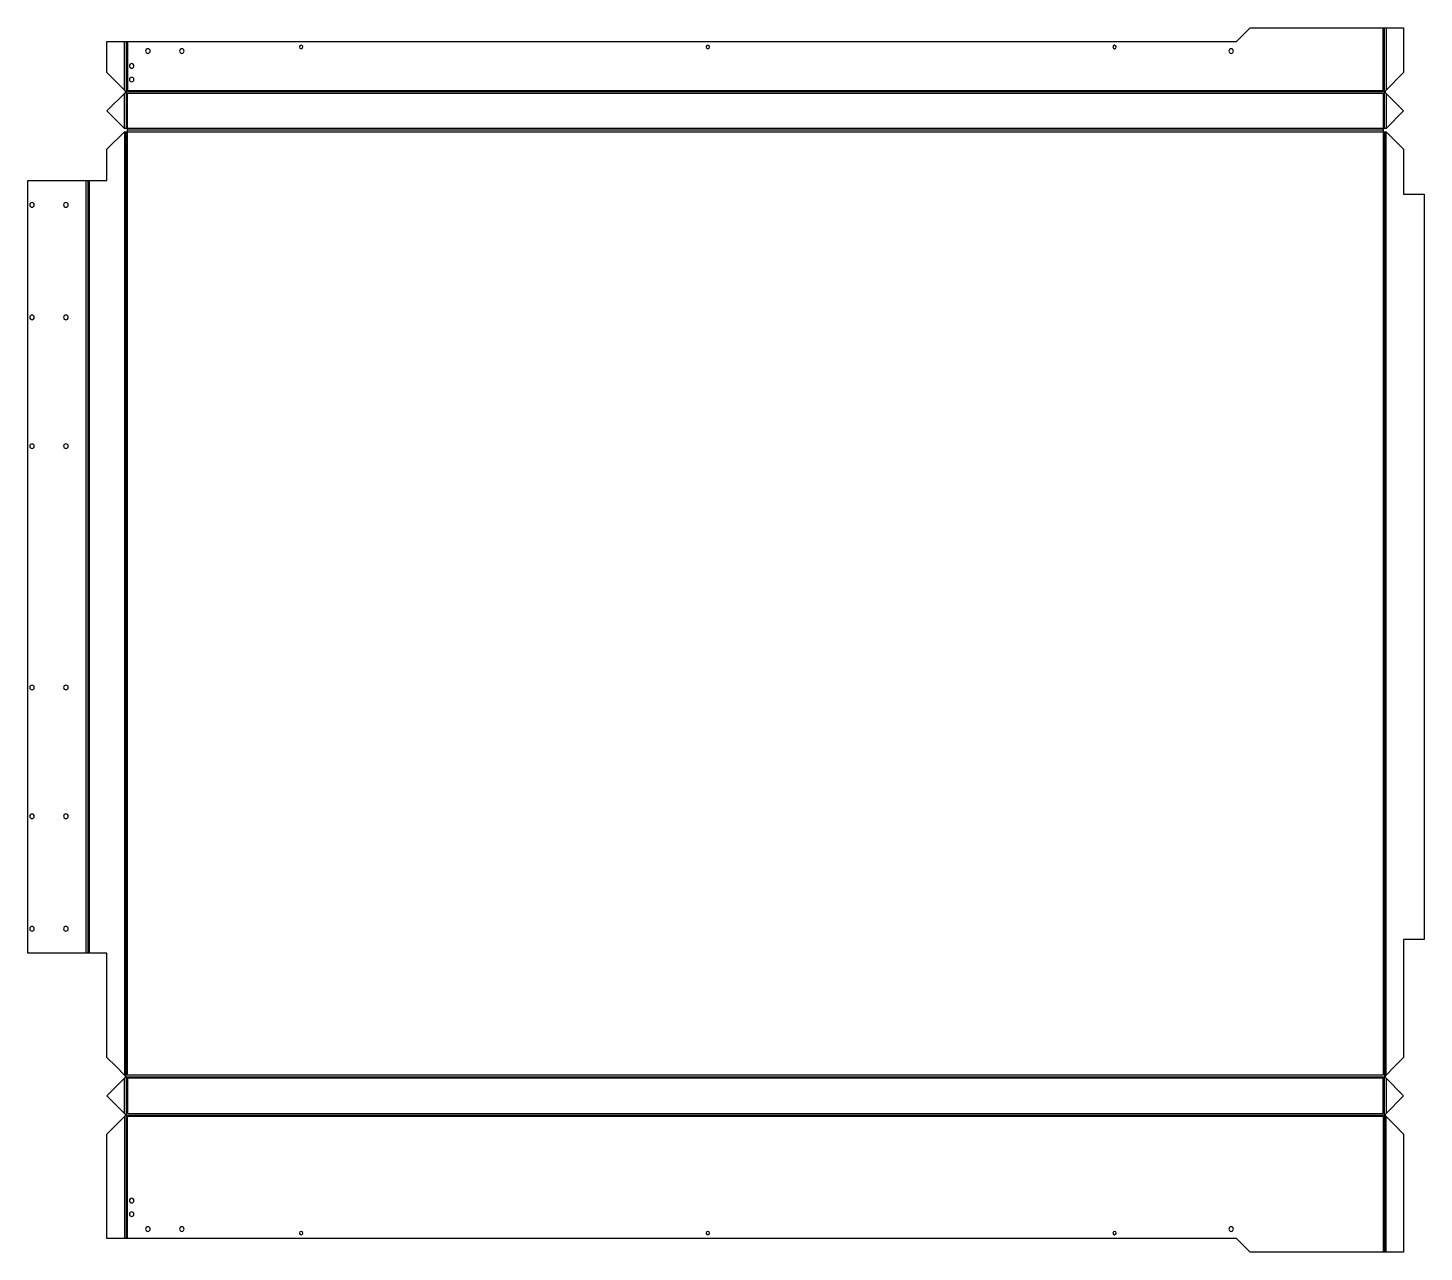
# Model space of a CAD drawing. Header units: millimetres. Extents: x -58 to 971, y -10 to 893.
import ezdxf

# ---------------------------------------------------------------- set-up
doc = ezdxf.new("R2010")
doc.units = ezdxf.units.MM

msp = doc.modelspace()

# ---------------------------------------------------------------- linework, layer by layer
at = {"layer": 'BEND'}
for p, q in [((942.3, 845.9), (942.3, 893)), ((14.1, 883), (14.1, 845.9)), ((942.7, 845.9), (13.7, 845.9)), ((14.1, 845.9), (14.1, 818.8)), ((942.3, 818.8), (942.3, 845.9)), ((14.1, 119.5), (14.1, 816.5)), ((941.2, 817.7), (15.2, 817.7)), ((942.3, 816.5), (942.3, 119.4)), ((-14.2, 780.4), (-14.2, 210.6)), ((14.1, 119.4), (14.1, 91.1)), ((14.2, 119.4), (942.7, 119.4)), ((942.3, 91.1), (942.3, 119.4)), ((13.7, 91.1), (942.3, 91.1)), ((14.1, 91.1), (14.1, 0)), ((942.3, 91.1), (942.3, -10))]:
    msp.add_line(p, q, dxfattribs=at)
at = {"layer": 'BEND_EXTENT'}
for p, q in [((941.2, 847), (941.2, 893)), ((943.5, 893), (943.5, 847.1)), ((12.9, 847.1), (12.9, 883)), ((15.2, 883), (15.2, 847)), ((12.9, 818.9), (12.9, 844.7)), ((15.2, 847), (941.2, 847)), ((943.5, 844.7), (943.5, 818.9)), ((12.9, 816.5), (12.9, 120.6)), ((943.5, 120.6), (943.5, 816.5)), ((-15.3, 210.6), (-15.3, 780.4)), ((-13.1, 780.4), (-13.1, 210.6)), ((12.9, 92.3), (12.9, 118.2)), ((943.5, 118.2), (943.5, 92.3)), ((12.9, 89.9), (12.9, 0)), ((15.2, 0), (15.2, 90)), ((941.2, 90), (15.2, 90)), ((941.2, 90), (941.2, -10)), ((943.5, -10), (943.5, 89.9))]:
    msp.add_line(p, q, dxfattribs=at)
for points in [[(941.2, 818.8), (15.2, 818.8), (15.2, 844.8), (941.2, 844.8)], [(15.2, 816.5), (941.2, 816.5), (941.2, 120.5), (15.2, 120.5)], [(15.2, 118.3), (15.2, 92.3), (941.2, 92.3), (941.2, 118.3)]]:
    msp.add_lwpolyline(points, close=True, dxfattribs=at)
at = {"layer": 'INTERIOR_PROFILES', "extrusion": (0, 0, -1)}
for centre, radius in [((-30.2, 876), 1.7), ((-55.2, 876), 1.7), ((-143.2, 879), 1.26), ((-443.2, 879), 1.26), ((-743.2, 879), 1.26), ((-829.2, 876), 1.7), ((-18.2, 865), 1.7), ((-18.2, 855), 1.7), ((55.3, 762.5), 1.7), ((30.3, 762.5), 1.7), ((55.3, 679.5), 1.7), ((30.3, 679.5), 1.7), ((55.3, 584.5), 1.7), ((30.3, 584.5), 1.7), ((55.3, 406.5), 1.7), ((30.3, 406.5), 1.7), ((55.3, 311.5), 1.7), ((30.3, 311.5), 1.7), ((55.3, 228.5), 1.7), ((30.3, 228.5), 1.7), ((-18.2, 28), 1.7), ((-18.2, 18), 1.7), ((-30.2, 7), 1.7), ((-55.2, 7), 1.7), ((-143.2, 4), 1.26), ((-443.2, 4), 1.26), ((-743.2, 4), 1.26), ((-829.2, 7), 1.7)]:
    msp.add_circle(centre, radius, dxfattribs=at)
at = {"layer": 'OUTER_PROFILES'}
msp.add_lwpolyline([(943, 845.2), (956.4, 831.8), (943.5, 818.9), (941.2, 818.8), (941.2, 816.5), (943.5, 816.5), (956.4, 803.5), (956.4, 770.4), (971.5, 770.4), (971.5, 220.6), (956.4, 220.6), (956.4, 133.5), (949.9, 127.1), (943, 120.1, 0.414214), (943, 118.7), (956.4, 105.3), (943, 91.8, 0.414214), (943, 90.4), (949.9, 83.5), (956.4, 77), (956.4, -10), (843.2, -10), (833.2, 0), (0, 0), (0, 77), (6.5, 83.5), (13.4, 90.4, 0.414214), (13.4, 91.8), (0, 105.3), (13.4, 118.7, 0.414214), (13.4, 120.1), (6.5, 127.1), (0, 133.5), (0, 210.6), (-58.3, 210.6), (-58.3, 780.4), (0, 780.4), (0, 803.5), (12.9, 816.5), (15.2, 816.5), (15.2, 818.8), (12.9, 818.9), (0, 831.8), (13.4, 845.2, 0.414214), (13.4, 846.6), (0, 860.1), (0, 883), (833.2, 883), (843.2, 893), (956.4, 893), (956.4, 860.1), (943, 846.6, 0.414214)], format="xyb", close=True, dxfattribs=at)

doc.saveas('drawing.dxf')
